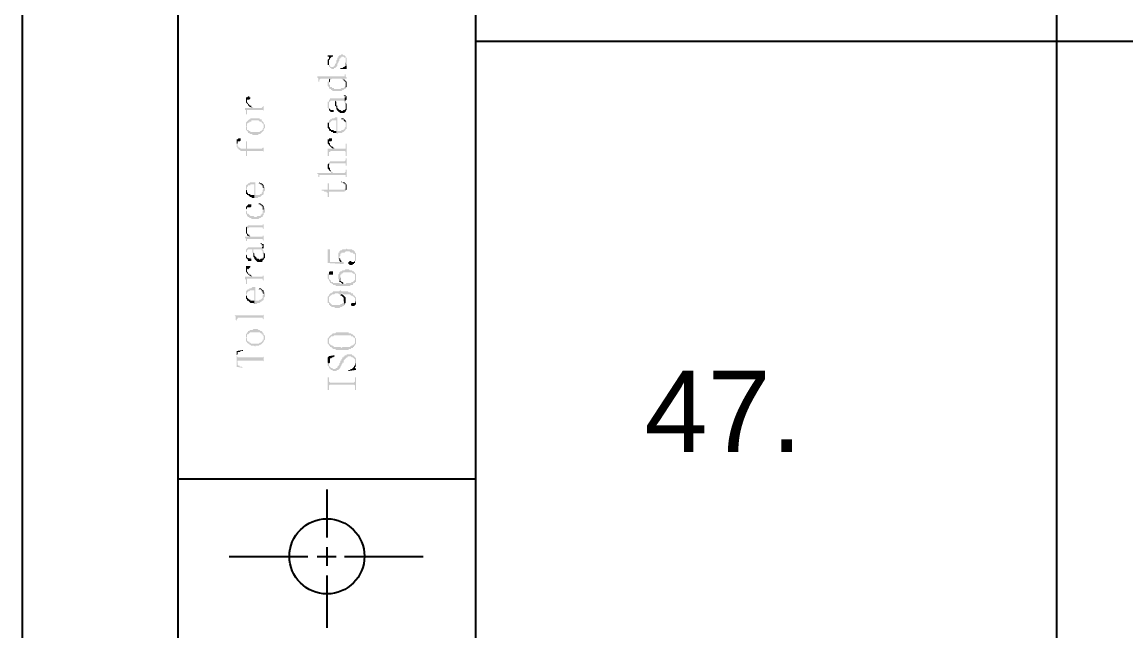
# Model space of a CAD drawing. Header units: inches. Extents: x 3613 to 8393, y -2205 to -794.
# Drawn here: x 3613.22 to 3660.74, y -1746.4 to -1720.18 of the extents above; entities that cross this region are included whole.
import ezdxf

# ---------------------------------------------------------------- set-up
doc = ezdxf.new("R2010")
doc.units = ezdxf.units.IN
doc.header["$MEASUREMENT"] = 0
doc.styles.get("Standard").update_dxf_attribs({"font": 'arial.ttf'})

msp = doc.modelspace()

# ---------------------------------------------------------------- hatches: boundary and pattern name
at = {"transparency": 33554559}
for points in [[(3626.382, -1721.624), (3626.382, -1721.669), (3626.427, -1721.669), (3626.427, -1722.075), (3626.427, -1721.894), (3626.427, -1721.804), (3626.472, -1721.804), (3626.472, -1721.759), (3626.517, -1721.714), (3626.517, -1721.714), (3626.562, -1721.669), (3626.607, -1721.669), (3626.607, -1721.624)], [(3626.382, -1721.894), (3626.382, -1722.03), (3626.427, -1722.03), (3626.427, -1722.075), (3626.427, -1721.714), (3626.427, -1721.759), (3626.382, -1721.804)], [(3626.427, -1722.075), (3626.427, -1722.12), (3626.472, -1722.12), (3626.472, -1722.165), (3626.517, -1722.165), (3626.562, -1722.21), (3626.652, -1722.21), (3626.652, -1722.165), (3626.697, -1722.165), (3626.743, -1722.12), (3626.743, -1722.12), (3626.788, -1722.075), (3626.788, -1721.985), (3626.833, -1721.939), (3626.833, -1721.894), (3626.878, -1721.849), (3626.878, -1721.759), (3626.923, -1721.759), (3626.923, -1721.714), (3626.968, -1721.714), (3626.968, -1721.669), (3627.059, -1721.669), (3627.104, -1721.714), (3627.149, -1721.714), (3627.149, -1721.759), (3627.149, -1721.894), (3627.194, -1722.12), (3627.194, -1722.075), (3627.194, -1721.985), (3627.194, -1721.804), (3627.194, -1721.714), (3627.149, -1721.714), (3627.149, -1721.669), (3627.149, -1721.669), (3627.104, -1721.624), (3627.059, -1721.624), (3627.013, -1721.578), (3626.968, -1721.578), (3626.923, -1721.624), (3626.878, -1721.624), (3626.833, -1721.669), (3626.833, -1721.714), (3626.788, -1721.714), (3626.788, -1721.804), (3626.743, -1721.849), (3626.743, -1721.939), (3626.697, -1721.985), (3626.697, -1722.03), (3626.652, -1722.075), (3626.652, -1722.075), (3626.607, -1722.12), (3626.517, -1722.12), (3626.472, -1722.075), (3626.472, -1722.03), (3626.427, -1722.03), (3626.427, -1721.894)], [(3626.923, -1722.165), (3626.923, -1722.21), (3627.194, -1722.21), (3627.194, -1722.165), (3627.194, -1722.12), (3627.194, -1722.12), (3627.149, -1721.894), (3627.149, -1721.985), (3627.149, -1722.075), (3627.104, -1722.075), (3627.104, -1722.12), (3627.059, -1722.12), (3627.013, -1722.165), (3626.968, -1722.165)], [(3625.93, -1722.526), (3625.93, -1722.571), (3625.975, -1722.616), (3625.975, -1722.752), (3626.02, -1722.752), (3626.02, -1722.662), (3626.02, -1722.662), (3626.066, -1722.616), (3626.472, -1722.616), (3626.472, -1722.662), (3626.517, -1722.662), (3626.562, -1722.616), (3626.968, -1722.616), (3627.013, -1722.662), (3627.059, -1722.662), (3627.059, -1722.616), (3627.194, -1722.616), (3627.194, -1722.571), (3627.149, -1722.526), (3627.149, -1722.436), (3627.104, -1722.436), (3627.104, -1722.481), (3627.104, -1722.526), (3627.059, -1722.526)], [(3626.382, -1722.842), (3626.382, -1722.932), (3626.427, -1722.977), (3626.427, -1723.023), (3626.472, -1723.068), (3626.517, -1723.068), (3626.517, -1723.113), (3626.562, -1723.113), (3626.607, -1723.158), (3626.968, -1723.158), (3627.013, -1723.113), (3627.059, -1723.113), (3627.104, -1723.068), (3627.149, -1723.068), (3627.149, -1722.842), (3627.149, -1722.932), (3627.104, -1722.977), (3627.104, -1722.977), (3627.059, -1723.023), (3626.968, -1723.023), (3626.923, -1723.068), (3626.652, -1723.068), (3626.652, -1723.023), (3626.562, -1723.023), (3626.562, -1722.977), (3626.472, -1722.977), (3626.472, -1722.887), (3626.427, -1722.887), (3626.427, -1722.707), (3626.427, -1722.752), (3626.382, -1722.752), (3626.382, -1722.797)], [(3626.427, -1722.707), (3626.427, -1722.842), (3626.427, -1722.797), (3626.472, -1722.752), (3626.472, -1722.707), (3626.472, -1722.616), (3626.472, -1722.616), (3626.427, -1722.662)], [(3627.059, -1722.662), (3627.059, -1722.707), (3627.104, -1722.707), (3627.104, -1722.752), (3627.149, -1722.752), (3627.149, -1723.023), (3627.194, -1722.977), (3627.194, -1722.842), (3627.194, -1722.797), (3627.194, -1722.752), (3627.149, -1722.707), (3627.149, -1722.707), (3627.104, -1722.662), (3627.104, -1722.662), (3627.059, -1722.616)], [(3622.861, -1723.564), (3622.861, -1723.654), (3622.861, -1723.654), (3622.906, -1723.7), (3622.906, -1723.564), (3622.906, -1723.519), (3622.997, -1723.519), (3623.042, -1723.474), (3623.042, -1723.429), (3622.997, -1723.429), (3622.997, -1723.384), (3622.951, -1723.384), (3622.906, -1723.429), (3622.861, -1723.429), (3622.861, -1723.519)], [(3627.013, -1723.339), (3627.059, -1723.339), (3627.104, -1723.384), (3627.149, -1723.384), (3627.149, -1723.564), (3627.194, -1723.519), (3627.194, -1723.429), (3627.194, -1723.384), (3627.149, -1723.339), (3627.059, -1723.339)], [(3627.104, -1723.474), (3627.104, -1723.564), (3627.149, -1723.564), (3627.149, -1723.429), (3627.104, -1723.429)], [(3622.816, -1723.88), (3622.816, -1723.97), (3622.861, -1723.97), (3622.861, -1724.061), (3622.861, -1724.151), (3622.906, -1724.151), (3622.906, -1724.016), (3622.906, -1723.97), (3623.583, -1723.97), (3623.628, -1724.016), (3623.628, -1724.151), (3623.628, -1723.654), (3623.628, -1723.79), (3623.628, -1723.79), (3623.583, -1723.835), (3623.583, -1723.835), (3623.538, -1723.88), (3623.177, -1723.88), (3623.132, -1723.835), (3623.087, -1723.835), (3623.087, -1723.88)], [(3622.906, -1723.7), (3622.906, -1723.7), (3622.951, -1723.745), (3622.951, -1723.79), (3622.997, -1723.79), (3622.997, -1723.835), (3623.042, -1723.835), (3623.087, -1723.88), (3623.087, -1723.79), (3623.042, -1723.79), (3622.997, -1723.745), (3622.997, -1723.745), (3622.951, -1723.7), (3622.951, -1723.654), (3622.906, -1723.654), (3622.906, -1723.564)], [(3626.382, -1723.745), (3626.382, -1723.79), (3626.382, -1723.88), (3626.427, -1723.925), (3626.427, -1723.97), (3626.427, -1723.745), (3626.427, -1723.654), (3626.472, -1723.609), (3626.472, -1723.609), (3626.517, -1723.564), (3626.697, -1723.564), (3626.697, -1723.79), (3626.697, -1723.564), (3627.059, -1723.564), (3627.104, -1723.609), (3627.104, -1723.654), (3627.104, -1723.654), (3627.149, -1723.7), (3627.149, -1723.745), (3627.149, -1723.835), (3627.149, -1723.654), (3627.149, -1723.609), (3627.104, -1723.564), (3627.104, -1723.474), (3626.472, -1723.474), (3626.472, -1723.519), (3626.427, -1723.519), (3626.427, -1723.609), (3626.382, -1723.609), (3626.382, -1723.7)], [(3626.427, -1723.97), (3626.427, -1723.97), (3626.472, -1724.016), (3626.472, -1724.016), (3626.517, -1724.061), (3626.607, -1724.061), (3626.652, -1724.016), (3626.607, -1723.97), (3626.517, -1723.97), (3626.472, -1723.925), (3626.472, -1723.925), (3626.427, -1723.88), (3626.427, -1723.745)], [(3626.697, -1723.79), (3626.743, -1723.835), (3626.743, -1723.925), (3626.743, -1723.925), (3626.788, -1723.97), (3626.788, -1724.016), (3626.833, -1724.016), (3626.833, -1724.061), (3626.878, -1724.061), (3626.923, -1724.106), (3627.104, -1724.106), (3627.104, -1724.061), (3627.149, -1724.061), (3627.149, -1724.016), (3627.194, -1723.97), (3627.194, -1723.835), (3627.194, -1723.745), (3627.194, -1723.7), (3627.194, -1723.7), (3627.149, -1723.654), (3627.149, -1723.925), (3627.149, -1723.925), (3627.104, -1723.97), (3627.059, -1723.97), (3627.013, -1724.016), (3626.968, -1724.016), (3626.923, -1723.97), (3626.878, -1723.97), (3626.833, -1723.925), (3626.833, -1723.925), (3626.788, -1723.88), (3626.788, -1723.79), (3626.743, -1723.79), (3626.743, -1723.609), (3626.697, -1723.564)], [(3622.861, -1724.512), (3622.861, -1724.693), (3622.861, -1724.693), (3622.906, -1724.647), (3622.906, -1724.602), (3622.906, -1724.557), (3622.951, -1724.512), (3622.997, -1724.512), (3622.997, -1724.467), (3623.087, -1724.467), (3623.087, -1724.422), (3623.403, -1724.422), (3623.448, -1724.467), (3623.538, -1724.467), (3623.538, -1724.512), (3623.538, -1724.512), (3623.583, -1724.557), (3623.583, -1724.557), (3623.628, -1724.602), (3623.628, -1724.873), (3623.628, -1724.783), (3623.674, -1724.738), (3623.674, -1724.647), (3623.674, -1724.602), (3623.628, -1724.557), (3623.628, -1724.512), (3623.628, -1724.512), (3623.583, -1724.467), (3623.583, -1724.467), (3623.538, -1724.422), (3623.538, -1724.377), (3623.448, -1724.377), (3623.448, -1724.331), (3623.042, -1724.331), (3623.042, -1724.377), (3622.997, -1724.377), (3622.951, -1724.422), (3622.951, -1724.422), (3622.906, -1724.467), (3622.906, -1724.467)], [(3626.427, -1724.512), (3626.427, -1724.602), (3626.427, -1724.557), (3626.427, -1724.557), (3626.472, -1724.512), (3626.472, -1724.512), (3626.517, -1724.467), (3626.517, -1724.467), (3626.562, -1724.422), (3626.743, -1724.422), (3626.743, -1724.963), (3626.788, -1725.008), (3626.788, -1725.008), (3626.833, -1724.963), (3627.013, -1724.963), (3627.013, -1724.918), (3627.059, -1724.918), (3627.104, -1724.873), (3627.104, -1724.873), (3627.149, -1724.828), (3627.149, -1724.783), (3627.194, -1724.783), (3627.194, -1724.602), (3627.194, -1724.512), (3627.194, -1724.467), (3627.149, -1724.422), (3627.149, -1724.602), (3627.149, -1724.693), (3627.149, -1724.693), (3627.104, -1724.738), (3627.104, -1724.783), (3627.059, -1724.783), (3627.059, -1724.828), (3626.968, -1724.828), (3626.968, -1724.873), (3626.788, -1724.873), (3626.788, -1724.286), (3626.697, -1724.286), (3626.652, -1724.331), (3626.562, -1724.331), (3626.517, -1724.377), (3626.472, -1724.377), (3626.472, -1724.422), (3626.427, -1724.422), (3626.427, -1724.467)], [(3626.968, -1724.331), (3626.968, -1724.377), (3627.059, -1724.377), (3627.059, -1724.422), (3627.104, -1724.467), (3627.104, -1724.467), (3627.149, -1724.512), (3627.149, -1724.602), (3627.149, -1724.422), (3627.149, -1724.422), (3627.104, -1724.377), (3627.059, -1724.377), (3627.059, -1724.331)], [(3622.861, -1724.693), (3622.861, -1724.828), (3622.861, -1724.828), (3622.906, -1724.873), (3622.906, -1724.873), (3622.951, -1724.918), (3622.951, -1724.963), (3622.997, -1724.963), (3623.042, -1725.008), (3623.132, -1725.008), (3623.132, -1725.054), (3623.358, -1725.054), (3623.403, -1725.008), (3623.493, -1725.008), (3623.493, -1724.963), (3623.538, -1724.963), (3623.538, -1724.918), (3623.583, -1724.918), (3623.583, -1724.873), (3623.628, -1724.873), (3623.628, -1724.693), (3623.628, -1724.738), (3623.583, -1724.783), (3623.583, -1724.828), (3623.538, -1724.828), (3623.538, -1724.873), (3623.493, -1724.873), (3623.448, -1724.918), (3623.042, -1724.918), (3623.042, -1724.873), (3622.997, -1724.873), (3622.951, -1724.828), (3622.906, -1724.828), (3622.906, -1724.693), (3622.861, -1724.693), (3622.861, -1724.512), (3622.861, -1724.557), (3622.861, -1724.647)], [(3626.382, -1724.647), (3626.382, -1724.738), (3626.427, -1724.783), (3626.427, -1724.828), (3626.472, -1724.873), (3626.517, -1724.873), (3626.517, -1724.918), (3626.607, -1724.918), (3626.607, -1724.963), (3626.743, -1724.963), (3626.743, -1724.873), (3626.652, -1724.873), (3626.607, -1724.828), (3626.517, -1724.828), (3626.517, -1724.783), (3626.472, -1724.783), (3626.472, -1724.738), (3626.472, -1724.738), (3626.427, -1724.693), (3626.427, -1724.512), (3626.382, -1724.512), (3626.382, -1724.602)], [(3622.455, -1725.234), (3622.455, -1725.415), (3622.5, -1725.415), (3622.5, -1725.324), (3622.59, -1725.324), (3622.636, -1725.279), (3622.636, -1725.189), (3622.545, -1725.189), (3622.5, -1725.234)], [(3622.455, -1725.415), (3622.455, -1725.55), (3622.455, -1725.55), (3622.5, -1725.595), (3622.5, -1725.64), (3622.545, -1725.64), (3622.545, -1725.685), (3622.59, -1725.685), (3622.636, -1725.731), (3622.861, -1725.731), (3622.861, -1725.956), (3622.906, -1725.956), (3622.906, -1725.731), (3623.583, -1725.731), (3623.628, -1725.776), (3623.628, -1725.911), (3623.628, -1725.37), (3623.628, -1725.595), (3623.583, -1725.595), (3623.538, -1725.64), (3622.906, -1725.64), (3622.906, -1725.324), (3622.861, -1725.324), (3622.861, -1725.64), (3622.636, -1725.64), (3622.59, -1725.595), (3622.545, -1725.595), (3622.545, -1725.55), (3622.5, -1725.55), (3622.5, -1725.46), (3622.455, -1725.415), (3622.455, -1725.234), (3622.455, -1725.324), (3622.455, -1725.37)], [(3626.382, -1725.324), (3626.382, -1725.415), (3626.382, -1725.415), (3626.427, -1725.46), (3626.427, -1725.505), (3626.427, -1725.324), (3626.517, -1725.324), (3626.562, -1725.279), (3626.562, -1725.234), (3626.562, -1725.189), (3626.427, -1725.189), (3626.427, -1725.234), (3626.382, -1725.234), (3626.382, -1725.279)], [(3626.382, -1725.64), (3626.382, -1725.685), (3626.382, -1725.776), (3626.382, -1725.956), (3626.427, -1725.956), (3626.427, -1725.776), (3626.472, -1725.776), (3626.517, -1725.731), (3627.104, -1725.731), (3627.149, -1725.776), (3627.149, -1725.956), (3627.194, -1725.956), (3627.194, -1725.415), (3627.149, -1725.415), (3627.149, -1725.595), (3627.149, -1725.64), (3626.697, -1725.64), (3626.652, -1725.595), (3626.607, -1725.64)], [(3626.427, -1725.505), (3626.472, -1725.505), (3626.472, -1725.55), (3626.517, -1725.55), (3626.517, -1725.595), (3626.562, -1725.595), (3626.607, -1725.64), (3626.607, -1725.64), (3626.652, -1725.595), (3626.607, -1725.595), (3626.607, -1725.55), (3626.562, -1725.55), (3626.517, -1725.505), (3626.517, -1725.505), (3626.472, -1725.46), (3626.472, -1725.415), (3626.427, -1725.37), (3626.427, -1725.37)], [(3626.382, -1726.408), (3626.382, -1726.498), (3626.427, -1726.543), (3626.427, -1726.588), (3626.472, -1726.588), (3626.517, -1726.633), (3626.517, -1726.678), (3626.517, -1726.588), (3626.472, -1726.543), (3626.472, -1726.453), (3626.427, -1726.453), (3626.427, -1726.227), (3626.427, -1726.272), (3626.382, -1726.317), (3626.382, -1726.362)], [(3626.427, -1726.227), (3626.427, -1726.408), (3626.427, -1726.362), (3626.472, -1726.317), (3626.472, -1726.272), (3627.149, -1726.272), (3627.149, -1726.362), (3627.194, -1726.362), (3627.194, -1726.046), (3627.149, -1726.046), (3627.149, -1726.137), (3627.149, -1726.137), (3627.104, -1726.182), (3626.472, -1726.182), (3626.472, -1726.227)], [(3625.93, -1726.678), (3625.93, -1726.723), (3625.975, -1726.723), (3625.975, -1726.769), (3625.975, -1726.859), (3626.02, -1726.859), (3626.02, -1726.814), (3626.02, -1726.769), (3627.149, -1726.769), (3627.149, -1726.859), (3627.194, -1726.859), (3627.194, -1726.543), (3627.149, -1726.543), (3627.149, -1726.633), (3627.149, -1726.633), (3627.104, -1726.678), (3626.607, -1726.678), (3626.562, -1726.633), (3626.517, -1726.633), (3626.517, -1726.678)], [(3622.861, -1727.265), (3622.861, -1727.4), (3622.861, -1727.4), (3622.906, -1727.355), (3622.906, -1727.265), (3622.951, -1727.265), (3622.951, -1727.22), (3623.042, -1727.22), (3623.042, -1727.175), (3623.222, -1727.175), (3623.222, -1727.762), (3623.358, -1727.762), (3623.403, -1727.716), (3623.493, -1727.716), (3623.493, -1727.671), (3623.538, -1727.671), (3623.538, -1727.626), (3623.583, -1727.626), (3623.628, -1727.581), (3623.628, -1727.536), (3623.628, -1727.491), (3623.674, -1727.446), (3623.674, -1727.4), (3623.674, -1727.31), (3623.674, -1727.31), (3623.628, -1727.265), (3623.628, -1727.22), (3623.628, -1727.355), (3623.628, -1727.355), (3623.583, -1727.4), (3623.583, -1727.491), (3623.583, -1727.491), (3623.538, -1727.536), (3623.538, -1727.581), (3623.493, -1727.581), (3623.448, -1727.626), (3623.267, -1727.626), (3623.267, -1727.085), (3623.042, -1727.085), (3622.997, -1727.13), (3622.951, -1727.13), (3622.951, -1727.175), (3622.906, -1727.175), (3622.861, -1727.22)], [(3623.403, -1727.13), (3623.448, -1727.13), (3623.493, -1727.175), (3623.538, -1727.175), (3623.538, -1727.22), (3623.583, -1727.22), (3623.583, -1727.31), (3623.583, -1727.31), (3623.628, -1727.355), (3623.628, -1727.22), (3623.583, -1727.175), (3623.538, -1727.13), (3623.493, -1727.13), (3623.448, -1727.085), (3623.448, -1727.085)], [(3626.111, -1727.4), (3626.111, -1727.446), (3626.201, -1727.446), (3626.246, -1727.491), (3626.336, -1727.491), (3626.336, -1727.536), (3626.382, -1727.536), (3626.382, -1727.716), (3626.427, -1727.716), (3626.427, -1727.491), (3627.104, -1727.491), (3627.104, -1727.446), (3627.149, -1727.446), (3627.149, -1727.265), (3627.149, -1727.355), (3627.104, -1727.355), (3627.104, -1727.4), (3626.427, -1727.4), (3626.427, -1727.13), (3626.382, -1727.13), (3626.382, -1727.4)], [(3626.968, -1727.085), (3627.013, -1727.085), (3627.059, -1727.13), (3627.104, -1727.13), (3627.104, -1727.175), (3627.149, -1727.175), (3627.149, -1727.446), (3627.194, -1727.4), (3627.194, -1727.31), (3627.194, -1727.265), (3627.194, -1727.175), (3627.149, -1727.175), (3627.149, -1727.13), (3627.149, -1727.13), (3627.104, -1727.085), (3627.013, -1727.085), (3626.968, -1727.039)], [(3622.861, -1727.4), (3622.861, -1727.446), (3622.861, -1727.581), (3622.906, -1727.581), (3622.906, -1727.626), (3622.951, -1727.626), (3622.997, -1727.671), (3622.997, -1727.671), (3623.042, -1727.716), (3623.087, -1727.716), (3623.132, -1727.762), (3623.222, -1727.762), (3623.222, -1727.626), (3623.042, -1727.626), (3623.042, -1727.581), (3622.951, -1727.581), (3622.951, -1727.536), (3622.906, -1727.536), (3622.906, -1727.446), (3622.906, -1727.446), (3622.861, -1727.4), (3622.861, -1727.265), (3622.861, -1727.31), (3622.861, -1727.355)], [(3622.861, -1728.303), (3622.861, -1728.438), (3622.861, -1728.258), (3622.906, -1728.213), (3622.906, -1728.168), (3623.042, -1728.168), (3623.087, -1728.123), (3623.087, -1728.077), (3623.087, -1728.032), (3622.951, -1728.032), (3622.951, -1728.077), (3622.906, -1728.077), (3622.906, -1728.123), (3622.861, -1728.123), (3622.861, -1728.258)], [(3622.861, -1728.438), (3622.906, -1728.484), (3622.906, -1728.529), (3622.906, -1728.529), (3622.951, -1728.574), (3622.997, -1728.574), (3622.997, -1728.619), (3623.087, -1728.619), (3623.087, -1728.664), (3623.403, -1728.664), (3623.448, -1728.619), (3623.493, -1728.619), (3623.538, -1728.574), (3623.583, -1728.574), (3623.583, -1728.529), (3623.628, -1728.484), (3623.628, -1728.393), (3623.674, -1728.393), (3623.674, -1728.258), (3623.674, -1728.213), (3623.628, -1728.168), (3623.628, -1728.123), (3623.628, -1728.258), (3623.628, -1728.258), (3623.583, -1728.303), (3623.583, -1728.438), (3623.538, -1728.438), (3623.538, -1728.484), (3623.493, -1728.484), (3623.493, -1728.529), (3623.358, -1728.529), (3623.313, -1728.574), (3623.222, -1728.574), (3623.177, -1728.529), (3623.042, -1728.529), (3622.997, -1728.484), (3622.997, -1728.484), (3622.951, -1728.438), (3622.906, -1728.438), (3622.906, -1728.348), (3622.906, -1728.348), (3622.861, -1728.303)], [(3623.403, -1728.032), (3623.448, -1728.032), (3623.493, -1728.077), (3623.538, -1728.077), (3623.538, -1728.123), (3623.583, -1728.123), (3623.583, -1728.258), (3623.628, -1728.258), (3623.628, -1728.123), (3623.583, -1728.077), (3623.583, -1728.077), (3623.538, -1728.032), (3623.493, -1728.032), (3623.493, -1727.987), (3623.403, -1727.987)], [(3622.861, -1729.161), (3622.861, -1729.251), (3622.861, -1729.296), (3622.906, -1729.296), (3622.906, -1729.386), (3622.951, -1729.386), (3622.997, -1729.431), (3622.997, -1729.341), (3622.951, -1729.341), (3622.951, -1729.296), (3622.906, -1729.296), (3622.906, -1728.98), (3622.861, -1729.025), (3622.861, -1729.07), (3622.861, -1729.115)], [(3622.906, -1728.98), (3622.906, -1729.161), (3622.906, -1729.07), (3622.951, -1729.07), (3622.997, -1729.025), (3623.583, -1729.025), (3623.583, -1729.07), (3623.628, -1729.115), (3623.628, -1728.845), (3623.628, -1728.89), (3623.583, -1728.89), (3623.583, -1728.935), (3622.951, -1728.935), (3622.906, -1728.98)], [(3622.816, -1729.431), (3622.816, -1729.477), (3622.861, -1729.522), (3622.861, -1729.612), (3622.906, -1729.612), (3622.906, -1729.522), (3623.583, -1729.522), (3623.583, -1729.567), (3623.628, -1729.612), (3623.628, -1729.341), (3623.628, -1729.386), (3623.583, -1729.386), (3623.583, -1729.431), (3623.042, -1729.431), (3623.042, -1729.386), (3622.997, -1729.386), (3622.997, -1729.431)], [(3622.861, -1730.154), (3622.861, -1730.199), (3622.861, -1730.334), (3622.861, -1730.108), (3622.906, -1730.063), (3622.906, -1730.018), (3622.906, -1730.018), (3622.951, -1729.973), (3623.132, -1729.973), (3623.132, -1730.108), (3623.177, -1730.154), (3623.177, -1730.199), (3623.177, -1729.973), (3623.538, -1729.973), (3623.538, -1730.018), (3623.583, -1730.063), (3623.583, -1730.154), (3623.628, -1730.154), (3623.628, -1730.244), (3623.628, -1730.018), (3623.583, -1730.018), (3623.583, -1729.973), (3623.538, -1729.883), (3622.951, -1729.883), (3622.906, -1729.928), (3622.906, -1729.928), (3622.861, -1729.973), (3622.861, -1730.018), (3622.861, -1730.108)], [(3623.177, -1730.199), (3623.177, -1730.289), (3623.222, -1730.334), (3623.222, -1730.379), (3623.222, -1730.379), (3623.267, -1730.424), (3623.267, -1730.424), (3623.313, -1730.469), (3623.313, -1730.469), (3623.358, -1730.515), (3623.538, -1730.515), (3623.583, -1730.469), (3623.583, -1730.424), (3623.628, -1730.424), (3623.628, -1730.379), (3623.628, -1730.379), (3623.674, -1730.334), (3623.674, -1730.244), (3623.674, -1730.154), (3623.628, -1730.108), (3623.628, -1730.063), (3623.628, -1730.334), (3623.583, -1730.334), (3623.583, -1730.379), (3623.493, -1730.379), (3623.448, -1730.424), (3623.403, -1730.379), (3623.313, -1730.379), (3623.313, -1730.334), (3623.267, -1730.289), (3623.267, -1730.289), (3623.222, -1730.244), (3623.222, -1730.199), (3623.222, -1730.154), (3623.177, -1730.108), (3623.177, -1729.973)], [(3623.493, -1729.702), (3623.493, -1729.747), (3623.538, -1729.747), (3623.538, -1729.792), (3623.583, -1729.792), (3623.583, -1729.928), (3623.628, -1729.928), (3623.628, -1729.792), (3623.628, -1729.747), (3623.538, -1729.747), (3623.538, -1729.702)], [(3623.538, -1729.883), (3623.583, -1729.973), (3623.583, -1729.838), (3623.583, -1729.838)], [(3626.382, -1729.973), (3626.382, -1730.56), (3627.059, -1730.605), (3627.059, -1730.515), (3627.013, -1730.515), (3626.968, -1730.469), (3626.968, -1730.515), (3626.472, -1730.515), (3626.472, -1729.973)], [(3626.833, -1730.244), (3626.833, -1730.379), (3626.833, -1730.379), (3626.878, -1730.424), (3626.878, -1730.469), (3626.878, -1730.289), (3626.878, -1730.289), (3626.923, -1730.244), (3626.923, -1730.154), (3626.968, -1730.154), (3626.968, -1730.108), (3627.104, -1730.108), (3627.149, -1730.063), (3627.329, -1730.063), (3627.374, -1730.108), (3627.465, -1730.108), (3627.465, -1730.154), (3627.51, -1730.154), (3627.555, -1730.199), (3627.555, -1730.469), (3627.6, -1730.469), (3627.6, -1730.334), (3627.6, -1730.154), (3627.6, -1730.154), (3627.555, -1730.108), (3627.555, -1730.063), (3627.51, -1730.063), (3627.51, -1730.018), (3627.465, -1730.018), (3627.42, -1729.973), (3627.239, -1729.973), (3627.194, -1729.928), (3627.194, -1729.928), (3627.149, -1729.973), (3627.013, -1729.973), (3626.968, -1730.018), (3626.923, -1730.018), (3626.878, -1730.063), (3626.878, -1730.108), (3626.833, -1730.108), (3626.833, -1730.199), (3626.833, -1730.199)], [(3622.861, -1730.334), (3622.906, -1730.379), (3622.906, -1730.379), (3622.951, -1730.424), (3622.951, -1730.469), (3623.087, -1730.469), (3623.087, -1730.379), (3623.042, -1730.379), (3623.042, -1730.334), (3622.997, -1730.379), (3622.997, -1730.379), (3622.951, -1730.334), (3622.906, -1730.334), (3622.906, -1730.289), (3622.906, -1730.244), (3622.861, -1730.199), (3622.861, -1730.154)], [(3626.878, -1730.469), (3626.878, -1730.469), (3626.923, -1730.515), (3626.968, -1730.515), (3626.968, -1730.469), (3626.968, -1730.469), (3626.923, -1730.424), (3626.923, -1730.379), (3626.923, -1730.379), (3626.878, -1730.334), (3626.878, -1730.289)], [(3627.239, -1730.56), (3627.239, -1730.56), (3627.284, -1730.605), (3627.284, -1730.605), (3627.329, -1730.65), (3627.42, -1730.65), (3627.465, -1730.605), (3627.51, -1730.605), (3627.51, -1730.56), (3627.555, -1730.56), (3627.555, -1730.334), (3627.555, -1730.469), (3627.555, -1730.469), (3627.51, -1730.515), (3627.42, -1730.515), (3627.374, -1730.469), (3627.329, -1730.469), (3627.284, -1730.515), (3627.284, -1730.515)], [(3622.816, -1731.146), (3622.816, -1731.237), (3622.861, -1731.282), (3622.861, -1731.372), (3622.861, -1731.462), (3622.906, -1731.462), (3622.906, -1731.237), (3623.583, -1731.237), (3623.583, -1731.282), (3623.628, -1731.327), (3623.628, -1731.462), (3623.628, -1730.921), (3623.628, -1731.101), (3623.583, -1731.101), (3623.583, -1731.146), (3623.132, -1731.146), (3623.087, -1731.101), (3623.087, -1731.146)], [(3622.861, -1730.83), (3622.861, -1730.966), (3622.906, -1730.966), (3622.906, -1730.83), (3622.906, -1730.83), (3622.951, -1730.785), (3622.951, -1730.83), (3622.997, -1730.785), (3622.997, -1730.785), (3623.042, -1730.74), (3623.042, -1730.695), (3622.861, -1730.695), (3622.861, -1730.785)], [(3622.906, -1730.966), (3622.906, -1731.011), (3622.951, -1731.011), (3622.951, -1731.056), (3622.997, -1731.056), (3622.997, -1731.101), (3623.042, -1731.101), (3623.087, -1731.146), (3623.087, -1731.101), (3623.087, -1731.101), (3623.042, -1731.056), (3622.997, -1731.056), (3622.997, -1731.011), (3622.951, -1731.011), (3622.951, -1730.966), (3622.951, -1730.966), (3622.906, -1730.921), (3622.906, -1730.876), (3622.906, -1730.876)], [(3626.382, -1731.146), (3626.382, -1731.237), (3626.382, -1731.237), (3626.427, -1731.282), (3626.427, -1731.327), (3626.427, -1731.327), (3626.472, -1731.372), (3626.472, -1731.417), (3626.517, -1731.417), (3626.562, -1731.462), (3626.607, -1731.462), (3626.607, -1731.507), (3626.697, -1731.507), (3626.743, -1731.553), (3627.329, -1731.553), (3627.374, -1731.507), (3627.465, -1731.507), (3627.465, -1731.462), (3627.465, -1731.462), (3627.51, -1731.417), (3627.555, -1731.417), (3627.555, -1731.372), (3627.6, -1731.372), (3627.555, -1731.192), (3627.555, -1731.282), (3627.555, -1731.282), (3627.51, -1731.327), (3627.51, -1731.327), (3627.465, -1731.372), (3627.42, -1731.372), (3627.374, -1731.417), (3627.194, -1731.417), (3627.149, -1731.462), (3627.104, -1731.462), (3627.059, -1731.417), (3627.059, -1731.417), (3627.013, -1731.462), (3626.923, -1731.462), (3626.878, -1731.417), (3626.607, -1731.417), (3626.607, -1731.372), (3626.517, -1731.372), (3626.517, -1731.327), (3626.472, -1731.282), (3626.472, -1731.282), (3626.427, -1731.237), (3626.427, -1731.192), (3626.427, -1731.011), (3626.382, -1731.011), (3626.382, -1731.101)], [(3626.427, -1731.011), (3626.427, -1731.146), (3626.427, -1731.056), (3626.607, -1731.056), (3626.607, -1730.966), (3626.607, -1730.921), (3626.472, -1730.921), (3626.427, -1730.966)], [(3626.833, -1731.146), (3626.833, -1731.237), (3626.833, -1731.237), (3626.878, -1731.282), (3626.878, -1731.327), (3626.878, -1731.372), (3626.923, -1731.146), (3626.923, -1731.056), (3626.968, -1731.056), (3626.968, -1731.011), (3627.013, -1731.011), (3627.059, -1730.966), (3627.42, -1730.966), (3627.465, -1731.011), (3627.51, -1731.011), (3627.555, -1731.056), (3627.555, -1731.192), (3627.6, -1731.372), (3627.6, -1731.282), (3627.6, -1731.146), (3627.6, -1731.011), (3627.555, -1731.011), (3627.555, -1730.966), (3627.51, -1730.966), (3627.51, -1730.921), (3627.465, -1730.921), (3627.42, -1730.876), (3627.329, -1730.876), (3627.284, -1730.83), (3627.149, -1730.83), (3627.104, -1730.876), (3627.013, -1730.876), (3626.968, -1730.921), (3626.923, -1730.921), (3626.878, -1730.966), (3626.878, -1731.011), (3626.878, -1731.011), (3626.833, -1731.056)], [(3626.878, -1731.372), (3626.923, -1731.372), (3626.968, -1731.417), (3626.968, -1731.417), (3627.013, -1731.462), (3627.059, -1731.417), (3627.013, -1731.372), (3626.968, -1731.372), (3626.968, -1731.327), (3626.923, -1731.327), (3626.923, -1731.282), (3626.923, -1731.146)], [(3622.861, -1731.823), (3622.861, -1731.959), (3622.861, -1731.914), (3622.906, -1731.914), (3622.906, -1731.823), (3622.951, -1731.823), (3622.951, -1731.778), (3622.997, -1731.778), (3623.042, -1731.733), (3623.222, -1731.733), (3623.222, -1732.32), (3623.313, -1732.32), (3623.358, -1732.275), (3623.448, -1732.275), (3623.493, -1732.23), (3623.538, -1732.23), (3623.538, -1732.184), (3623.583, -1732.184), (3623.628, -1732.139), (3623.628, -1732.094), (3623.628, -1732.049), (3623.674, -1732.004), (3623.674, -1731.914), (3623.674, -1731.823), (3623.628, -1731.823), (3623.628, -1731.733), (3623.628, -1731.914), (3623.628, -1731.914), (3623.583, -1731.959), (3623.583, -1732.049), (3623.583, -1732.049), (3623.538, -1732.094), (3623.538, -1732.094), (3623.493, -1732.139), (3623.448, -1732.139), (3623.403, -1732.184), (3623.267, -1732.184), (3623.267, -1731.598), (3623.132, -1731.598), (3623.087, -1731.643), (3622.997, -1731.643), (3622.997, -1731.688), (3622.951, -1731.688), (3622.906, -1731.733), (3622.906, -1731.733), (3622.861, -1731.778)], [(3622.861, -1731.959), (3622.861, -1732.094), (3622.861, -1732.094), (3622.906, -1732.139), (3622.906, -1732.184), (3622.951, -1732.184), (3622.997, -1732.23), (3622.997, -1732.23), (3623.042, -1732.275), (3623.177, -1732.275), (3623.222, -1732.32), (3623.222, -1732.184), (3623.042, -1732.184), (3623.042, -1732.139), (3622.997, -1732.139), (3622.951, -1732.094), (3622.951, -1732.094), (3622.906, -1732.049), (3622.906, -1731.959), (3622.861, -1731.959), (3622.861, -1731.823), (3622.861, -1731.914)], [(3623.403, -1731.688), (3623.493, -1731.688), (3623.538, -1731.733), (3623.538, -1731.778), (3623.583, -1731.778), (3623.583, -1731.823), (3623.583, -1731.869), (3623.628, -1731.914), (3623.628, -1731.733), (3623.583, -1731.733), (3623.538, -1731.688), (3623.538, -1731.688), (3623.493, -1731.643), (3623.448, -1731.643)], [(3626.382, -1732.139), (3626.382, -1732.275), (3626.427, -1732.275), (3626.427, -1732.365), (3626.472, -1732.365), (3626.472, -1732.41), (3626.517, -1732.41), (3626.562, -1732.455), (3626.652, -1732.455), (3626.697, -1732.5), (3626.878, -1732.5), (3626.923, -1732.455), (3627.013, -1732.455), (3627.013, -1732.41), (3627.059, -1732.41), (3627.104, -1732.365), (3627.059, -1732.139), (3627.059, -1732.184), (3627.059, -1732.275), (3627.013, -1732.275), (3627.013, -1732.32), (3626.923, -1732.32), (3626.923, -1732.365), (3626.562, -1732.365), (3626.517, -1732.32), (3626.517, -1732.32), (3626.472, -1732.275), (3626.472, -1732.275), (3626.427, -1732.23), (3626.427, -1731.959), (3626.382, -1732.004), (3626.382, -1732.094)], [(3626.427, -1731.959), (3626.427, -1732.139), (3626.427, -1732.094), (3626.427, -1732.004), (3626.472, -1732.004), (3626.472, -1731.959), (3626.517, -1731.959), (3626.562, -1731.914), (3626.652, -1731.914), (3626.697, -1731.869), (3626.833, -1731.869), (3626.878, -1731.914), (3626.923, -1731.914), (3626.923, -1731.959), (3626.968, -1731.869), (3627.013, -1731.869), (3627.059, -1731.914), (3627.329, -1731.914), (3627.374, -1731.959), (3627.42, -1731.959), (3627.465, -1732.004), (3627.51, -1732.004), (3627.51, -1732.049), (3627.555, -1732.049), (3627.555, -1732.184), (3627.555, -1732.184), (3627.6, -1732.32), (3627.6, -1732.184), (3627.6, -1732.094), (3627.6, -1732.049), (3627.555, -1732.004), (3627.555, -1731.959), (3627.51, -1731.959), (3627.465, -1731.914), (3627.465, -1731.869), (3627.374, -1731.869), (3627.374, -1731.823), (3627.284, -1731.823), (3627.239, -1731.778), (3626.968, -1731.778), (3626.923, -1731.733), (3626.878, -1731.778), (3626.607, -1731.778), (3626.607, -1731.823), (3626.562, -1731.823), (3626.517, -1731.869), (3626.472, -1731.869), (3626.472, -1731.914), (3626.427, -1731.914)], [(3626.923, -1731.959), (3626.968, -1731.959), (3627.013, -1732.004), (3627.059, -1732.049), (3627.059, -1732.139), (3627.059, -1732.139), (3627.104, -1732.365), (3627.104, -1732.32), (3627.104, -1732.32), (3627.149, -1732.275), (3627.149, -1732.23), (3627.149, -1732.139), (3627.149, -1732.049), (3627.104, -1732.004), (3627.104, -1732.004), (3627.059, -1731.959), (3627.059, -1731.959), (3627.013, -1731.914), (3626.968, -1731.914), (3626.968, -1731.869)], [(3627.374, -1732.365), (3627.374, -1732.365), (3627.42, -1732.41), (3627.51, -1732.41), (3627.555, -1732.365), (3627.555, -1732.365), (3627.6, -1732.32), (3627.555, -1732.184), (3627.555, -1732.275), (3627.42, -1732.275), (3627.374, -1732.32)], [(3622.365, -1732.816), (3622.365, -1732.816), (3622.41, -1732.861), (3622.41, -1732.952), (3622.41, -1732.997), (3622.455, -1733.042), (3622.455, -1733.132), (3622.455, -1732.997), (3622.5, -1732.952), (3622.5, -1732.907), (3623.583, -1732.907), (3623.583, -1732.952), (3623.583, -1732.952), (3623.628, -1732.997), (3623.628, -1733.132), (3623.628, -1732.591), (3623.628, -1732.771), (3623.628, -1732.771), (3623.583, -1732.816), (3623.538, -1732.816)], [(3622.861, -1733.629), (3622.861, -1733.764), (3622.906, -1733.764), (3622.906, -1733.629), (3622.951, -1733.629), (3622.997, -1733.584), (3622.997, -1733.584), (3623.042, -1733.538), (3623.448, -1733.538), (3623.493, -1733.584), (3623.538, -1733.584), (3623.538, -1733.629), (3623.583, -1733.629), (3623.583, -1733.674), (3623.628, -1733.719), (3623.628, -1733.764), (3623.628, -1733.945), (3623.628, -1733.899), (3623.628, -1733.899), (3623.674, -1733.854), (3623.674, -1733.764), (3623.674, -1733.674), (3623.628, -1733.674), (3623.628, -1733.584), (3623.583, -1733.584), (3623.583, -1733.538), (3623.538, -1733.493), (3623.493, -1733.493), (3623.448, -1733.448), (3623.403, -1733.448), (3623.358, -1733.403), (3623.177, -1733.403), (3623.132, -1733.448), (3623.042, -1733.448), (3622.997, -1733.493), (3622.951, -1733.493), (3622.951, -1733.538), (3622.906, -1733.538), (3622.906, -1733.584)], [(3622.861, -1733.764), (3622.861, -1733.854), (3622.861, -1733.945), (3622.906, -1733.945), (3622.906, -1733.99), (3622.951, -1734.035), (3622.997, -1734.035), (3622.997, -1734.08), (3623.042, -1734.08), (3623.087, -1734.125), (3623.222, -1734.125), (3623.267, -1734.17), (3623.267, -1734.125), (3623.403, -1734.125), (3623.448, -1734.08), (3623.493, -1734.08), (3623.538, -1734.035), (3623.538, -1734.035), (3623.583, -1733.99), (3623.583, -1733.99), (3623.628, -1733.945), (3623.628, -1733.764), (3623.628, -1733.854), (3623.583, -1733.854), (3623.583, -1733.899), (3623.538, -1733.945), (3623.538, -1733.945), (3623.493, -1733.99), (3623.448, -1733.99), (3623.403, -1734.035), (3623.087, -1734.035), (3623.042, -1733.99), (3622.997, -1733.99), (3622.997, -1733.945), (3622.951, -1733.945), (3622.906, -1733.899), (3622.906, -1733.854), (3622.906, -1733.809), (3622.861, -1733.764), (3622.861, -1733.629), (3622.861, -1733.719), (3622.861, -1733.719)], [(3626.382, -1733.945), (3626.382, -1734.035), (3626.382, -1734.035), (3626.427, -1734.08), (3626.427, -1734.125), (3626.472, -1734.125), (3626.472, -1734.17), (3626.517, -1734.17), (3626.562, -1734.215), (3626.562, -1734.215), (3626.607, -1734.261), (3626.697, -1734.261), (3626.743, -1734.306), (3627.284, -1734.306), (3627.284, -1734.261), (3627.374, -1734.261), (3627.374, -1734.215), (3627.465, -1734.215), (3627.465, -1734.17), (3627.51, -1734.17), (3627.51, -1734.125), (3627.555, -1734.125), (3627.555, -1734.08), (3627.6, -1734.035), (3627.6, -1733.945), (3627.6, -1733.809), (3627.6, -1733.809), (3627.555, -1733.764), (3627.555, -1733.945), (3627.555, -1734.035), (3627.51, -1734.035), (3627.51, -1734.08), (3627.465, -1734.08), (3627.42, -1734.125), (3627.374, -1734.125), (3627.329, -1734.17), (3627.013, -1734.17), (3626.968, -1734.215), (3626.968, -1734.215), (3626.923, -1734.17), (3626.652, -1734.17), (3626.607, -1734.125), (3626.562, -1734.125), (3626.517, -1734.08), (3626.472, -1734.08), (3626.472, -1734.035), (3626.427, -1734.035), (3626.427, -1733.945), (3626.427, -1733.764), (3626.382, -1733.809), (3626.382, -1733.899)], [(3626.427, -1733.764), (3626.427, -1733.945), (3626.427, -1733.899), (3626.427, -1733.809), (3626.472, -1733.809), (3626.472, -1733.764), (3626.517, -1733.764), (3626.517, -1733.719), (3626.607, -1733.719), (3626.652, -1733.674), (3627.374, -1733.674), (3627.374, -1733.719), (3627.465, -1733.719), (3627.465, -1733.764), (3627.51, -1733.764), (3627.555, -1733.809), (3627.555, -1733.945), (3627.555, -1733.719), (3627.555, -1733.719), (3627.51, -1733.674), (3627.465, -1733.674), (3627.465, -1733.629), (3627.42, -1733.629), (3627.374, -1733.584), (3627.284, -1733.584), (3627.284, -1733.538), (3626.743, -1733.538), (3626.697, -1733.584), (3626.607, -1733.584), (3626.562, -1733.629), (3626.562, -1733.629), (3626.517, -1733.674), (3626.472, -1733.674), (3626.472, -1733.719), (3626.427, -1733.719)], [(3622.455, -1734.351), (3622.455, -1734.531), (3622.455, -1734.531), (3622.5, -1734.486), (3622.5, -1734.396), (3622.59, -1734.396), (3622.636, -1734.351), (3622.726, -1734.351), (3622.726, -1734.306)], [(3622.455, -1734.351), (3622.455, -1735.028), (3622.726, -1735.073), (3622.726, -1735.073), (3622.681, -1735.028), (3622.59, -1735.028), (3622.59, -1734.983), (3622.545, -1734.983), (3622.5, -1734.938), (3622.5, -1734.847), (3622.455, -1734.802), (3622.455, -1734.531)], [(3622.455, -1734.531), (3622.455, -1734.802), (3622.5, -1734.802), (3622.5, -1734.757), (3623.583, -1734.757), (3623.628, -1734.802), (3623.628, -1734.892), (3623.628, -1734.531), (3623.628, -1734.576), (3623.628, -1734.576), (3623.583, -1734.622), (3622.5, -1734.622)], [(3626.382, -1734.847), (3626.382, -1734.983), (3626.382, -1734.983), (3626.427, -1735.028), (3626.427, -1735.073), (3626.427, -1735.073), (3626.472, -1735.118), (3626.472, -1735.118), (3626.517, -1735.163), (3626.562, -1735.163), (3626.607, -1735.208), (3626.743, -1735.208), (3626.788, -1735.163), (3626.833, -1735.163), (3626.878, -1735.118), (3626.878, -1735.118), (3626.923, -1735.073), (3626.923, -1735.028), (3626.968, -1734.983), (3626.968, -1734.938), (3627.013, -1734.892), (3627.013, -1734.847), (3627.059, -1734.847), (3627.059, -1734.757), (3627.104, -1734.712), (3627.104, -1734.712), (3627.149, -1734.667), (3627.149, -1734.667), (3627.194, -1734.622), (3627.239, -1734.622), (3627.239, -1734.576), (3627.374, -1734.576), (3627.42, -1734.622), (3627.465, -1734.622), (3627.51, -1734.667), (3627.51, -1734.667), (3627.555, -1734.712), (3627.555, -1734.847), (3627.6, -1735.028), (3627.6, -1734.892), (3627.6, -1734.847), (3627.6, -1734.667), (3627.6, -1734.667), (3627.555, -1734.622), (3627.555, -1734.622), (3627.51, -1734.576), (3627.51, -1734.576), (3627.465, -1734.531), (3627.42, -1734.531), (3627.42, -1734.486), (3627.194, -1734.486), (3627.194, -1734.531), (3627.104, -1734.531), (3627.104, -1734.576), (3627.059, -1734.576), (3627.059, -1734.622), (3627.013, -1734.622), (3627.013, -1734.667), (3626.968, -1734.712), (3626.968, -1734.757), (3626.923, -1734.757), (3626.923, -1734.847), (3626.878, -1734.892), (3626.878, -1734.938), (3626.833, -1734.983), (3626.833, -1734.983), (3626.788, -1735.028), (3626.788, -1735.073), (3626.743, -1735.073), (3626.697, -1735.118), (3626.607, -1735.118), (3626.562, -1735.073), (3626.517, -1735.073), (3626.472, -1735.028), (3626.472, -1735.028), (3626.427, -1734.983), (3626.427, -1734.667), (3626.382, -1734.712), (3626.382, -1734.802), (3626.382, -1734.802)], [(3626.382, -1734.576), (3626.427, -1734.576), (3626.427, -1734.622), (3626.427, -1734.802), (3626.427, -1734.757), (3626.472, -1734.712), (3626.472, -1734.667), (3626.517, -1734.667), (3626.562, -1734.622), (3626.607, -1734.622), (3626.652, -1734.576), (3626.697, -1734.576), (3626.652, -1734.531)], [(3627.555, -1734.892), (3627.555, -1735.073), (3627.555, -1735.028), (3627.6, -1735.028), (3627.555, -1734.847)], [(3627.239, -1735.163), (3627.284, -1735.208), (3627.6, -1735.163), (3627.6, -1735.118), (3627.6, -1735.118), (3627.555, -1735.073), (3627.555, -1734.892), (3627.555, -1734.983), (3627.51, -1734.983), (3627.51, -1735.028), (3627.51, -1735.028), (3627.465, -1735.073), (3627.465, -1735.073), (3627.42, -1735.118), (3627.374, -1735.118), (3627.329, -1735.163), (3627.284, -1735.163)], [(3626.382, -1735.479), (3626.382, -1736.021), (3626.427, -1736.021), (3626.427, -1735.84), (3626.427, -1735.84), (3626.472, -1735.795), (3627.51, -1735.795), (3627.555, -1735.84), (3627.555, -1736.021), (3627.6, -1736.021), (3627.6, -1735.479), (3627.555, -1735.479), (3627.555, -1735.66), (3627.555, -1735.66), (3627.51, -1735.705), (3626.472, -1735.705), (3626.427, -1735.66), (3626.427, -1735.479)]]:
    msp.add_hatch(color=256, dxfattribs=at).paths.add_polyline_path(points)

# ---------------------------------------------------------------- linework, layer by layer
for p, q in [((3619.928, -1574.144), (3619.928, -1860.885)), ((3657.747, -1574.144), (3657.747, -1830.105)), ((3632.745, -1721.004), (4029.183, -1721.004))]:
    msp.add_line(p, q)
for points in [[(4033.221, -1865.144), (4033.221, -1568.144), (3613.221, -1568.144), (3613.221, -1865.144)], [(3626.427, -1734.667), (3626.427, -1734.847), (3626.427, -1734.622)]]:
    msp.add_lwpolyline(points, close=True)
for points in [[(3632.745, -1574.144), (3632.745, -1860.885)], [(3619.928, -1739.857), (3632.745, -1739.857)], [(3626.336, -1740.308), (3626.336, -1742.384)], [(3626.336, -1742.791), (3626.336, -1743.603)], [(3622.139, -1743.197), (3625.524, -1743.197)], [(3625.93, -1743.197), (3626.743, -1743.197)], [(3627.104, -1743.197), (3630.489, -1743.197)], [(3626.336, -1744.009), (3626.336, -1746.266)]]:
    msp.add_lwpolyline(points)
msp.add_circle((3626.344, -1743.189), 1.618)

# ---------------------------------------------------------------- texts
at = {"insert": (3643.413, -1736.941), "char_height": 3.5, "width": 34.34827, "attachment_point": 5}
msp.add_mtext('47.', dxfattribs=at)

doc.saveas('drawing.dxf')
